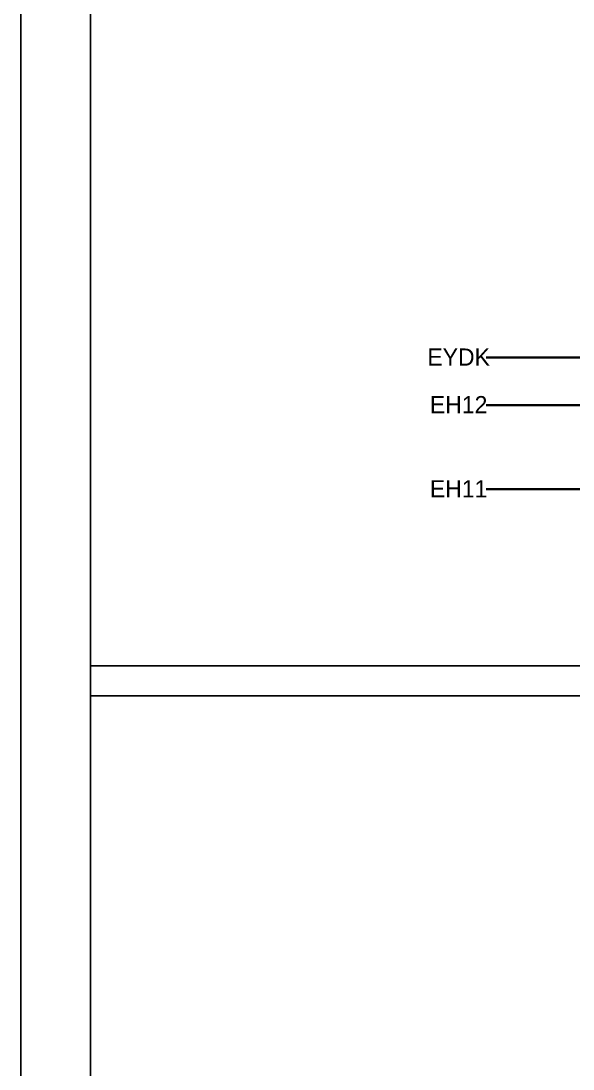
# Model space of a CAD drawing. Header units: millimetres. Extents: x 63882 to 85892, y -58394 to -53173.
# Drawn here: x 68184 to 68462, y -55567 to -55040 of the extents above; entities that cross this region are included whole.
import ezdxf
from ezdxf.enums import TextEntityAlignment as Align

# ---------------------------------------------------------------- set-up
doc = ezdxf.new("R2010")
doc.units = ezdxf.units.MM
doc.header["$LTSCALE"] = 5
doc.layers.add('ELK', color=1, linetype='Continuous', lineweight=35)
doc.layers.add('S2000-025 Antet', color=7, linetype='Continuous')
doc.styles.add('TAKSİM', font='GOTHIC.TTF', dxfattribs={"height": 20})

msp = doc.modelspace()

# ---------------------------------------------------------------- linework, layer by layer
for p, q in [((68919.76, -55363.95), (68219.38, -55363.95)), ((68919.76, -55378.95), (68219.38, -55378.95))]:
    msp.add_line(p, q)
msp.add_lwpolyline([(68219.38, -53202.31), (72209.17, -53202.31), (72209.17, -56068.64), (68219.38, -56068.64)], close=True)
at = {"layer": 'ELK', "color": 1}
for p, q in [((68418.5, -55208.9), (68501.76, -55208.9)), ((68418.5, -55232.83), (68501.76, -55232.83)), ((68418.5, -55275.14), (68501.76, -55275.14))]:
    msp.add_line(p, q, dxfattribs=at)
at = {"layer": 'S2000-025 Antet'}
msp.add_lwpolyline([(68184.38, -53173.29), (72219.17, -53173.29), (72219.17, -56093.64), (68184.38, -56093.64)], close=True, dxfattribs=at)

# ---------------------------------------------------------------- texts
at = {"layer": 'ELK', "color": 1, "style": 'TAKSİM'}
for s, p in [('EYDK', (68404.63, -55212.99)), ('EH12', (68404.63, -55236.92)), ('EH11', (68404.63, -55279.23))]:
    msp.add_text(s, height=8.64, dxfattribs=at).set_placement(p, align=Align.CENTER)

doc.saveas('drawing.dxf')
